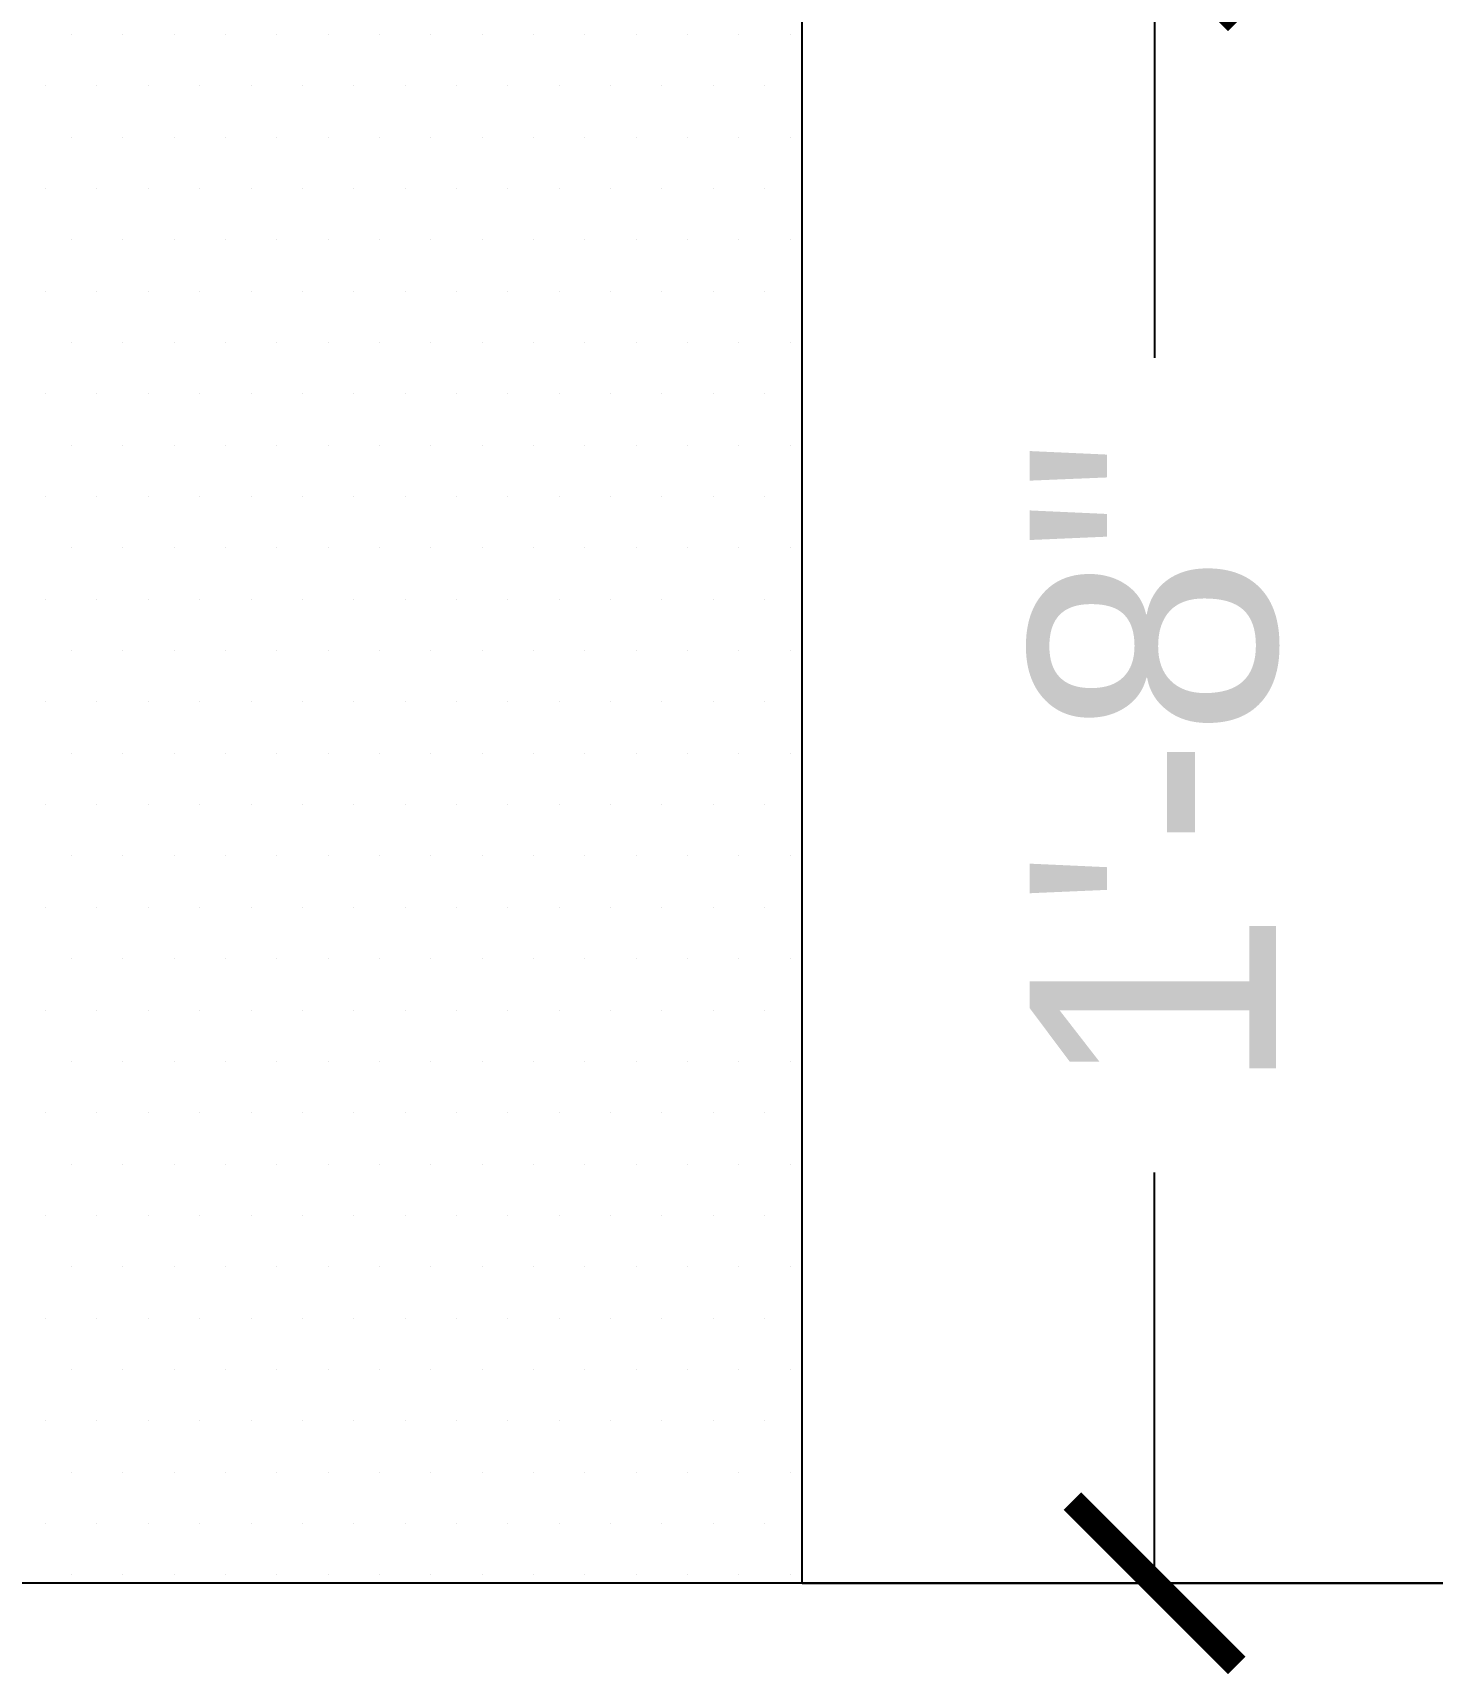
# Model space of a CAD drawing. Extents: x 10753 to 18704, y -5361 to 1140.
# Drawn here: x 15653.12 to 15670.16, y -3559.11 to -3539.13 of the extents above; entities that cross this region are included whole.
import ezdxf

# ---------------------------------------------------------------- set-up
doc = ezdxf.new("R2010")
doc.units = 0
doc.header["$LTSCALE"] = 30
doc.header["$MEASUREMENT"] = 0
doc.header["$PDMODE"] = 3
doc.layers.get('0').update_dxf_attribs({"linetype": 'CONTINUOUS'})
doc.layers.get('DEFPOINTS').update_dxf_attribs({"linetype": 'CONTINUOUS'})
doc.layers.add('WALL', color=2, linetype='CONTINUOUS')
doc.styles.get("Standard").update_dxf_attribs({"font": 'stylu.ttf', "height": 3})
doc.dimstyles.new('D1', dxfattribs={"dimtxt": 6, "dimasz": 5, "dimexe": 1, "dimexo": 2, "dimgap": 1, "dimtad": 1, "dimdec": 4, "dimzin": 3, "dimdsep": 46, "dimlunit": 4, "dimtxsty": 'Standard', "dimcen": 3, "dimclrd": 7, "dimclre": 7, "dimclrt": 2, "dimadec": 0, "dimazin": 0, "dimtfac": 1, "dimtdec": 4, "dimtofl": 0, "dimtmove": 2, "dimatfit": 3, "dimfxl": 1, "dimfrac": 2, "dimtolj": 1, "dimtzin": 1, "dimarcsym": 0})

# ---------------------------------------------------------------- blocks, each defined once
blk = doc.blocks.new('_ArchTick')
at = {"color": 0, "linetype": 'ByBlock', "const_width": 0.15}
blk.add_lwpolyline([(-0.5, -0.5), (0.5, 0.5)], dxfattribs=at)
blk = doc.blocks.new('*D228')
at = {"layer": 'DEFPOINTS', "color": 0, "transparency": 16777216}
for p in [(15662.493, -3538.006), (15663.098, -3558.006), (15666.781, -3558.006)]:
    blk.add_point(p, dxfattribs=at)
at = {"layer": 'WALL', "color": 4, "lineweight": -2, "transparency": 16777216}
for p, q in [((15666.781, -3538.006), (15667.781, -3538.006)), ((15666.781, -3538.006), (15666.781, -3543.089)), ((15666.781, -3558.006), (15666.781, -3553.004)), ((15666.781, -3558.006), (15667.781, -3558.006))]:
    blk.add_line(p, q, dxfattribs=at)
at = {"layer": 'WALL', "color": 4, "lineweight": -2, "transparency": 16777216, "xscale": 2, "yscale": 2, "zscale": 2}
for p, rotation in [((15666.781, -3538.006), 90), ((15666.781, -3558.006), 270)]:
    blk.add_blockref('_ArchTick', p, dxfattribs=dict(at, rotation=rotation))
at = {"layer": 'WALL', "color": 4, "transparency": 16777216, "insert": (15666.781, -3548.047), "char_height": 3, "attachment_point": 5, "rotation": 90}
blk.add_mtext('\\A1;1\'-8"', dxfattribs=at)

msp = doc.modelspace()

# ---------------------------------------------------------------- linework, layer by layer
at = {"layer": 'WALL', "color": 3}
for p, q in [((15662.4925, -3558.00624), (15662.4925, -3436.00624)), ((15662.4925, -3558.00624), (15662.4925, -3538.00624)), ((15653.59363, -3539.15249), (15653.59363, -3539.15249)), ((15654.21863, -3539.15249), (15654.21863, -3539.15249)), ((15654.84363, -3539.15249), (15654.84363, -3539.15249)), ((15655.46863, -3539.15249), (15655.46863, -3539.15249)), ((15656.09363, -3539.15249), (15656.09363, -3539.15249)), ((15656.71863, -3539.15249), (15656.71863, -3539.15249)), ((15657.34363, -3539.15249), (15657.34363, -3539.15249)), ((15657.96863, -3539.15249), (15657.96863, -3539.15249)), ((15658.59363, -3539.15249), (15658.59363, -3539.15249)), ((15659.21863, -3539.15249), (15659.21863, -3539.15249)), ((15659.84363, -3539.15249), (15659.84363, -3539.15249)), ((15660.46863, -3539.15249), (15660.46863, -3539.15249)), ((15661.09363, -3539.15249), (15661.09363, -3539.15249)), ((15661.71863, -3539.15249), (15661.71863, -3539.15249)), ((15662.34363, -3539.15249), (15662.34363, -3539.15249)), ((15653.28113, -3539.77749), (15653.28113, -3539.77749)), ((15653.90613, -3539.77749), (15653.90613, -3539.77749)), ((15654.53113, -3539.77749), (15654.53113, -3539.77749)), ((15655.15613, -3539.77749), (15655.15613, -3539.77749)), ((15655.78113, -3539.77749), (15655.78113, -3539.77749)), ((15656.40613, -3539.77749), (15656.40613, -3539.77749)), ((15657.03113, -3539.77749), (15657.03113, -3539.77749)), ((15657.65613, -3539.77749), (15657.65613, -3539.77749)), ((15658.28113, -3539.77749), (15658.28113, -3539.77749)), ((15658.90613, -3539.77749), (15658.90613, -3539.77749)), ((15659.53113, -3539.77749), (15659.53113, -3539.77749)), ((15660.15613, -3539.77749), (15660.15613, -3539.77749)), ((15660.78113, -3539.77749), (15660.78113, -3539.77749)), ((15661.40613, -3539.77749), (15661.40613, -3539.77749)), ((15662.03113, -3539.77749), (15662.03113, -3539.77749)), ((15653.59363, -3540.40249), (15653.59363, -3540.40249)), ((15654.21863, -3540.40249), (15654.21863, -3540.40249)), ((15654.84363, -3540.40249), (15654.84363, -3540.40249)), ((15655.46863, -3540.40249), (15655.46863, -3540.40249)), ((15656.09363, -3540.40249), (15656.09363, -3540.40249)), ((15656.71863, -3540.40249), (15656.71863, -3540.40249)), ((15657.34363, -3540.40249), (15657.34363, -3540.40249)), ((15657.96863, -3540.40249), (15657.96863, -3540.40249)), ((15658.59363, -3540.40249), (15658.59363, -3540.40249)), ((15659.21863, -3540.40249), (15659.21863, -3540.40249)), ((15659.84363, -3540.40249), (15659.84363, -3540.40249)), ((15660.46863, -3540.40249), (15660.46863, -3540.40249)), ((15661.09363, -3540.40249), (15661.09363, -3540.40249)), ((15661.71863, -3540.40249), (15661.71863, -3540.40249)), ((15662.34363, -3540.40249), (15662.34363, -3540.40249)), ((15653.28113, -3541.02749), (15653.28113, -3541.02749)), ((15653.90613, -3541.02749), (15653.90613, -3541.02749)), ((15654.53113, -3541.02749), (15654.53113, -3541.02749)), ((15655.15613, -3541.02749), (15655.15613, -3541.02749)), ((15655.78113, -3541.02749), (15655.78113, -3541.02749)), ((15656.40613, -3541.02749), (15656.40613, -3541.02749)), ((15657.03113, -3541.02749), (15657.03113, -3541.02749)), ((15657.65613, -3541.02749), (15657.65613, -3541.02749)), ((15658.28113, -3541.02749), (15658.28113, -3541.02749)), ((15658.90613, -3541.02749), (15658.90613, -3541.02749)), ((15659.53113, -3541.02749), (15659.53113, -3541.02749)), ((15660.15613, -3541.02749), (15660.15613, -3541.02749)), ((15660.78113, -3541.02749), (15660.78113, -3541.02749)), ((15661.40613, -3541.02749), (15661.40613, -3541.02749)), ((15662.03113, -3541.02749), (15662.03113, -3541.02749)), ((15653.59363, -3541.65249), (15653.59363, -3541.65249)), ((15654.21863, -3541.65249), (15654.21863, -3541.65249)), ((15654.84363, -3541.65249), (15654.84363, -3541.65249)), ((15655.46863, -3541.65249), (15655.46863, -3541.65249)), ((15656.09363, -3541.65249), (15656.09363, -3541.65249)), ((15656.71863, -3541.65249), (15656.71863, -3541.65249)), ((15657.34363, -3541.65249), (15657.34363, -3541.65249)), ((15657.96863, -3541.65249), (15657.96863, -3541.65249)), ((15658.59363, -3541.65249), (15658.59363, -3541.65249)), ((15659.21863, -3541.65249), (15659.21863, -3541.65249)), ((15659.84363, -3541.65249), (15659.84363, -3541.65249)), ((15660.46863, -3541.65249), (15660.46863, -3541.65249)), ((15661.09363, -3541.65249), (15661.09363, -3541.65249)), ((15661.71863, -3541.65249), (15661.71863, -3541.65249)), ((15662.34363, -3541.65249), (15662.34363, -3541.65249)), ((15653.28113, -3542.27749), (15653.28113, -3542.27749)), ((15653.90613, -3542.27749), (15653.90613, -3542.27749)), ((15654.53113, -3542.27749), (15654.53113, -3542.27749)), ((15655.15613, -3542.27749), (15655.15613, -3542.27749)), ((15655.78113, -3542.27749), (15655.78113, -3542.27749)), ((15656.40613, -3542.27749), (15656.40613, -3542.27749)), ((15657.03113, -3542.27749), (15657.03113, -3542.27749)), ((15657.65613, -3542.27749), (15657.65613, -3542.27749)), ((15658.28113, -3542.27749), (15658.28113, -3542.27749)), ((15658.90613, -3542.27749), (15658.90613, -3542.27749)), ((15659.53113, -3542.27749), (15659.53113, -3542.27749)), ((15660.15613, -3542.27749), (15660.15613, -3542.27749)), ((15660.78113, -3542.27749), (15660.78113, -3542.27749)), ((15661.40613, -3542.27749), (15661.40613, -3542.27749)), ((15662.03113, -3542.27749), (15662.03113, -3542.27749)), ((15653.59363, -3542.90249), (15653.59363, -3542.90249)), ((15654.21863, -3542.90249), (15654.21863, -3542.90249)), ((15654.84363, -3542.90249), (15654.84363, -3542.90249)), ((15655.46863, -3542.90249), (15655.46863, -3542.90249)), ((15656.09363, -3542.90249), (15656.09363, -3542.90249)), ((15656.71863, -3542.90249), (15656.71863, -3542.90249)), ((15657.34363, -3542.90249), (15657.34363, -3542.90249)), ((15657.96863, -3542.90249), (15657.96863, -3542.90249)), ((15658.59363, -3542.90249), (15658.59363, -3542.90249)), ((15659.21863, -3542.90249), (15659.21863, -3542.90249)), ((15659.84363, -3542.90249), (15659.84363, -3542.90249)), ((15660.46863, -3542.90249), (15660.46863, -3542.90249)), ((15661.09363, -3542.90249), (15661.09363, -3542.90249)), ((15661.71863, -3542.90249), (15661.71863, -3542.90249)), ((15662.34363, -3542.90249), (15662.34363, -3542.90249)), ((15653.28113, -3543.52749), (15653.28113, -3543.52749)), ((15653.90613, -3543.52749), (15653.90613, -3543.52749)), ((15654.53113, -3543.52749), (15654.53113, -3543.52749)), ((15655.15613, -3543.52749), (15655.15613, -3543.52749)), ((15655.78113, -3543.52749), (15655.78113, -3543.52749)), ((15656.40613, -3543.52749), (15656.40613, -3543.52749)), ((15657.03113, -3543.52749), (15657.03113, -3543.52749)), ((15657.65613, -3543.52749), (15657.65613, -3543.52749)), ((15658.28113, -3543.52749), (15658.28113, -3543.52749)), ((15658.90613, -3543.52749), (15658.90613, -3543.52749)), ((15659.53113, -3543.52749), (15659.53113, -3543.52749)), ((15660.15613, -3543.52749), (15660.15613, -3543.52749)), ((15660.78113, -3543.52749), (15660.78113, -3543.52749)), ((15661.40613, -3543.52749), (15661.40613, -3543.52749)), ((15662.03113, -3543.52749), (15662.03113, -3543.52749)), ((15653.59363, -3544.15249), (15653.59363, -3544.15249)), ((15654.21863, -3544.15249), (15654.21863, -3544.15249)), ((15654.84363, -3544.15249), (15654.84363, -3544.15249)), ((15655.46863, -3544.15249), (15655.46863, -3544.15249)), ((15656.09363, -3544.15249), (15656.09363, -3544.15249)), ((15656.71863, -3544.15249), (15656.71863, -3544.15249)), ((15657.34363, -3544.15249), (15657.34363, -3544.15249)), ((15657.96863, -3544.15249), (15657.96863, -3544.15249)), ((15658.59363, -3544.15249), (15658.59363, -3544.15249)), ((15659.21863, -3544.15249), (15659.21863, -3544.15249)), ((15659.84363, -3544.15249), (15659.84363, -3544.15249)), ((15660.46863, -3544.15249), (15660.46863, -3544.15249)), ((15661.09363, -3544.15249), (15661.09363, -3544.15249)), ((15661.71863, -3544.15249), (15661.71863, -3544.15249)), ((15662.34363, -3544.15249), (15662.34363, -3544.15249)), ((15653.28113, -3544.77749), (15653.28113, -3544.77749)), ((15653.90613, -3544.77749), (15653.90613, -3544.77749)), ((15654.53113, -3544.77749), (15654.53113, -3544.77749)), ((15655.15613, -3544.77749), (15655.15613, -3544.77749)), ((15655.78113, -3544.77749), (15655.78113, -3544.77749)), ((15656.40613, -3544.77749), (15656.40613, -3544.77749)), ((15657.03113, -3544.77749), (15657.03113, -3544.77749)), ((15657.65613, -3544.77749), (15657.65613, -3544.77749)), ((15658.28113, -3544.77749), (15658.28113, -3544.77749)), ((15658.90613, -3544.77749), (15658.90613, -3544.77749)), ((15659.53113, -3544.77749), (15659.53113, -3544.77749)), ((15660.15613, -3544.77749), (15660.15613, -3544.77749)), ((15660.78113, -3544.77749), (15660.78113, -3544.77749)), ((15661.40613, -3544.77749), (15661.40613, -3544.77749)), ((15662.03113, -3544.77749), (15662.03113, -3544.77749)), ((15653.59363, -3545.40249), (15653.59363, -3545.40249)), ((15654.21863, -3545.40249), (15654.21863, -3545.40249)), ((15654.84363, -3545.40249), (15654.84363, -3545.40249)), ((15655.46863, -3545.40249), (15655.46863, -3545.40249)), ((15656.09363, -3545.40249), (15656.09363, -3545.40249)), ((15656.71863, -3545.40249), (15656.71863, -3545.40249)), ((15657.34363, -3545.40249), (15657.34363, -3545.40249)), ((15657.96863, -3545.40249), (15657.96863, -3545.40249)), ((15658.59363, -3545.40249), (15658.59363, -3545.40249)), ((15659.21863, -3545.40249), (15659.21863, -3545.40249)), ((15659.84363, -3545.40249), (15659.84363, -3545.40249)), ((15660.46863, -3545.40249), (15660.46863, -3545.40249)), ((15661.09363, -3545.40249), (15661.09363, -3545.40249)), ((15661.71863, -3545.40249), (15661.71863, -3545.40249)), ((15662.34363, -3545.40249), (15662.34363, -3545.40249)), ((15653.28113, -3546.02749), (15653.28113, -3546.02749)), ((15653.90613, -3546.02749), (15653.90613, -3546.02749)), ((15654.53113, -3546.02749), (15654.53113, -3546.02749)), ((15655.15613, -3546.02749), (15655.15613, -3546.02749)), ((15655.78113, -3546.02749), (15655.78113, -3546.02749)), ((15656.40613, -3546.02749), (15656.40613, -3546.02749)), ((15657.03113, -3546.02749), (15657.03113, -3546.02749)), ((15657.65613, -3546.02749), (15657.65613, -3546.02749)), ((15658.28113, -3546.02749), (15658.28113, -3546.02749)), ((15658.90613, -3546.02749), (15658.90613, -3546.02749)), ((15659.53113, -3546.02749), (15659.53113, -3546.02749)), ((15660.15613, -3546.02749), (15660.15613, -3546.02749)), ((15660.78113, -3546.02749), (15660.78113, -3546.02749)), ((15661.40613, -3546.02749), (15661.40613, -3546.02749)), ((15662.03113, -3546.02749), (15662.03113, -3546.02749)), ((15653.59363, -3546.65249), (15653.59363, -3546.65249)), ((15654.21863, -3546.65249), (15654.21863, -3546.65249)), ((15654.84363, -3546.65249), (15654.84363, -3546.65249)), ((15655.46863, -3546.65249), (15655.46863, -3546.65249)), ((15656.09363, -3546.65249), (15656.09363, -3546.65249)), ((15656.71863, -3546.65249), (15656.71863, -3546.65249)), ((15657.34363, -3546.65249), (15657.34363, -3546.65249)), ((15657.96863, -3546.65249), (15657.96863, -3546.65249)), ((15658.59363, -3546.65249), (15658.59363, -3546.65249)), ((15659.21863, -3546.65249), (15659.21863, -3546.65249)), ((15659.84363, -3546.65249), (15659.84363, -3546.65249)), ((15660.46863, -3546.65249), (15660.46863, -3546.65249)), ((15661.09363, -3546.65249), (15661.09363, -3546.65249)), ((15661.71863, -3546.65249), (15661.71863, -3546.65249)), ((15662.34363, -3546.65249), (15662.34363, -3546.65249)), ((15653.28113, -3547.27749), (15653.28113, -3547.27749)), ((15653.90613, -3547.27749), (15653.90613, -3547.27749)), ((15654.53113, -3547.27749), (15654.53113, -3547.27749)), ((15655.15613, -3547.27749), (15655.15613, -3547.27749)), ((15655.78113, -3547.27749), (15655.78113, -3547.27749)), ((15656.40613, -3547.27749), (15656.40613, -3547.27749)), ((15657.03113, -3547.27749), (15657.03113, -3547.27749)), ((15657.65613, -3547.27749), (15657.65613, -3547.27749)), ((15658.28113, -3547.27749), (15658.28113, -3547.27749)), ((15658.90613, -3547.27749), (15658.90613, -3547.27749)), ((15659.53113, -3547.27749), (15659.53113, -3547.27749)), ((15660.15613, -3547.27749), (15660.15613, -3547.27749)), ((15660.78113, -3547.27749), (15660.78113, -3547.27749)), ((15661.40613, -3547.27749), (15661.40613, -3547.27749)), ((15662.03113, -3547.27749), (15662.03113, -3547.27749)), ((15653.59363, -3547.90249), (15653.59363, -3547.90249)), ((15654.21863, -3547.90249), (15654.21863, -3547.90249)), ((15654.84363, -3547.90249), (15654.84363, -3547.90249)), ((15655.46863, -3547.90249), (15655.46863, -3547.90249)), ((15656.09363, -3547.90249), (15656.09363, -3547.90249)), ((15656.71863, -3547.90249), (15656.71863, -3547.90249)), ((15657.34363, -3547.90249), (15657.34363, -3547.90249)), ((15657.96863, -3547.90249), (15657.96863, -3547.90249)), ((15658.59363, -3547.90249), (15658.59363, -3547.90249)), ((15659.21863, -3547.90249), (15659.21863, -3547.90249)), ((15659.84363, -3547.90249), (15659.84363, -3547.90249)), ((15660.46863, -3547.90249), (15660.46863, -3547.90249)), ((15661.09363, -3547.90249), (15661.09363, -3547.90249)), ((15661.71863, -3547.90249), (15661.71863, -3547.90249)), ((15662.34363, -3547.90249), (15662.34363, -3547.90249)), ((15653.28113, -3548.52749), (15653.28113, -3548.52749)), ((15653.90613, -3548.52749), (15653.90613, -3548.52749)), ((15654.53113, -3548.52749), (15654.53113, -3548.52749)), ((15655.15613, -3548.52749), (15655.15613, -3548.52749)), ((15655.78113, -3548.52749), (15655.78113, -3548.52749)), ((15656.40613, -3548.52749), (15656.40613, -3548.52749)), ((15657.03113, -3548.52749), (15657.03113, -3548.52749)), ((15657.65613, -3548.52749), (15657.65613, -3548.52749)), ((15658.28113, -3548.52749), (15658.28113, -3548.52749)), ((15658.90613, -3548.52749), (15658.90613, -3548.52749)), ((15659.53113, -3548.52749), (15659.53113, -3548.52749)), ((15660.15613, -3548.52749), (15660.15613, -3548.52749)), ((15660.78113, -3548.52749), (15660.78113, -3548.52749)), ((15661.40613, -3548.52749), (15661.40613, -3548.52749)), ((15662.03113, -3548.52749), (15662.03113, -3548.52749)), ((15653.59363, -3549.15249), (15653.59363, -3549.15249)), ((15654.21863, -3549.15249), (15654.21863, -3549.15249)), ((15654.84363, -3549.15249), (15654.84363, -3549.15249)), ((15655.46863, -3549.15249), (15655.46863, -3549.15249)), ((15656.09363, -3549.15249), (15656.09363, -3549.15249)), ((15656.71863, -3549.15249), (15656.71863, -3549.15249)), ((15657.34363, -3549.15249), (15657.34363, -3549.15249)), ((15657.96863, -3549.15249), (15657.96863, -3549.15249)), ((15658.59363, -3549.15249), (15658.59363, -3549.15249)), ((15659.21863, -3549.15249), (15659.21863, -3549.15249)), ((15659.84363, -3549.15249), (15659.84363, -3549.15249)), ((15660.46863, -3549.15249), (15660.46863, -3549.15249)), ((15661.09363, -3549.15249), (15661.09363, -3549.15249)), ((15661.71863, -3549.15249), (15661.71863, -3549.15249)), ((15662.34363, -3549.15249), (15662.34363, -3549.15249)), ((15653.28113, -3549.77749), (15653.28113, -3549.77749)), ((15653.90613, -3549.77749), (15653.90613, -3549.77749)), ((15654.53113, -3549.77749), (15654.53113, -3549.77749)), ((15655.15613, -3549.77749), (15655.15613, -3549.77749)), ((15655.78113, -3549.77749), (15655.78113, -3549.77749)), ((15656.40613, -3549.77749), (15656.40613, -3549.77749)), ((15657.03113, -3549.77749), (15657.03113, -3549.77749)), ((15657.65613, -3549.77749), (15657.65613, -3549.77749)), ((15658.28113, -3549.77749), (15658.28113, -3549.77749)), ((15658.90613, -3549.77749), (15658.90613, -3549.77749)), ((15659.53113, -3549.77749), (15659.53113, -3549.77749)), ((15660.15613, -3549.77749), (15660.15613, -3549.77749)), ((15660.78113, -3549.77749), (15660.78113, -3549.77749)), ((15661.40613, -3549.77749), (15661.40613, -3549.77749)), ((15662.03113, -3549.77749), (15662.03113, -3549.77749)), ((15653.59363, -3550.40249), (15653.59363, -3550.40249)), ((15654.21863, -3550.40249), (15654.21863, -3550.40249)), ((15654.84363, -3550.40249), (15654.84363, -3550.40249)), ((15655.46863, -3550.40249), (15655.46863, -3550.40249)), ((15656.09363, -3550.40249), (15656.09363, -3550.40249)), ((15656.71863, -3550.40249), (15656.71863, -3550.40249)), ((15657.34363, -3550.40249), (15657.34363, -3550.40249)), ((15657.96863, -3550.40249), (15657.96863, -3550.40249)), ((15658.59363, -3550.40249), (15658.59363, -3550.40249)), ((15659.21863, -3550.40249), (15659.21863, -3550.40249)), ((15659.84363, -3550.40249), (15659.84363, -3550.40249)), ((15660.46863, -3550.40249), (15660.46863, -3550.40249)), ((15661.09363, -3550.40249), (15661.09363, -3550.40249)), ((15661.71863, -3550.40249), (15661.71863, -3550.40249)), ((15662.34363, -3550.40249), (15662.34363, -3550.40249)), ((15653.28113, -3551.02749), (15653.28113, -3551.02749)), ((15653.90613, -3551.02749), (15653.90613, -3551.02749)), ((15654.53113, -3551.02749), (15654.53113, -3551.02749)), ((15655.15613, -3551.02749), (15655.15613, -3551.02749)), ((15655.78113, -3551.02749), (15655.78113, -3551.02749)), ((15656.40613, -3551.02749), (15656.40613, -3551.02749)), ((15657.03113, -3551.02749), (15657.03113, -3551.02749)), ((15657.65613, -3551.02749), (15657.65613, -3551.02749)), ((15658.28113, -3551.02749), (15658.28113, -3551.02749)), ((15658.90613, -3551.02749), (15658.90613, -3551.02749)), ((15659.53113, -3551.02749), (15659.53113, -3551.02749)), ((15660.15613, -3551.02749), (15660.15613, -3551.02749)), ((15660.78113, -3551.02749), (15660.78113, -3551.02749)), ((15661.40613, -3551.02749), (15661.40613, -3551.02749)), ((15662.03113, -3551.02749), (15662.03113, -3551.02749)), ((15653.59363, -3551.65249), (15653.59363, -3551.65249)), ((15654.21863, -3551.65249), (15654.21863, -3551.65249)), ((15654.84363, -3551.65249), (15654.84363, -3551.65249)), ((15655.46863, -3551.65249), (15655.46863, -3551.65249)), ((15656.09363, -3551.65249), (15656.09363, -3551.65249)), ((15656.71863, -3551.65249), (15656.71863, -3551.65249)), ((15657.34363, -3551.65249), (15657.34363, -3551.65249)), ((15657.96863, -3551.65249), (15657.96863, -3551.65249)), ((15658.59363, -3551.65249), (15658.59363, -3551.65249)), ((15659.21863, -3551.65249), (15659.21863, -3551.65249)), ((15659.84363, -3551.65249), (15659.84363, -3551.65249)), ((15660.46863, -3551.65249), (15660.46863, -3551.65249)), ((15661.09363, -3551.65249), (15661.09363, -3551.65249)), ((15661.71863, -3551.65249), (15661.71863, -3551.65249)), ((15662.34363, -3551.65249), (15662.34363, -3551.65249)), ((15653.28113, -3552.27749), (15653.28113, -3552.27749)), ((15653.90613, -3552.27749), (15653.90613, -3552.27749)), ((15654.53113, -3552.27749), (15654.53113, -3552.27749)), ((15655.15613, -3552.27749), (15655.15613, -3552.27749)), ((15655.78113, -3552.27749), (15655.78113, -3552.27749)), ((15656.40613, -3552.27749), (15656.40613, -3552.27749)), ((15657.03113, -3552.27749), (15657.03113, -3552.27749)), ((15657.65613, -3552.27749), (15657.65613, -3552.27749)), ((15658.28113, -3552.27749), (15658.28113, -3552.27749)), ((15658.90613, -3552.27749), (15658.90613, -3552.27749)), ((15659.53113, -3552.27749), (15659.53113, -3552.27749)), ((15660.15613, -3552.27749), (15660.15613, -3552.27749)), ((15660.78113, -3552.27749), (15660.78113, -3552.27749)), ((15661.40613, -3552.27749), (15661.40613, -3552.27749)), ((15662.03113, -3552.27749), (15662.03113, -3552.27749)), ((15653.59363, -3552.90249), (15653.59363, -3552.90249)), ((15654.21863, -3552.90249), (15654.21863, -3552.90249)), ((15654.84363, -3552.90249), (15654.84363, -3552.90249)), ((15655.46863, -3552.90249), (15655.46863, -3552.90249)), ((15656.09363, -3552.90249), (15656.09363, -3552.90249)), ((15656.71863, -3552.90249), (15656.71863, -3552.90249)), ((15657.34363, -3552.90249), (15657.34363, -3552.90249)), ((15657.96863, -3552.90249), (15657.96863, -3552.90249)), ((15658.59363, -3552.90249), (15658.59363, -3552.90249)), ((15659.21863, -3552.90249), (15659.21863, -3552.90249)), ((15659.84363, -3552.90249), (15659.84363, -3552.90249)), ((15660.46863, -3552.90249), (15660.46863, -3552.90249)), ((15661.09363, -3552.90249), (15661.09363, -3552.90249)), ((15661.71863, -3552.90249), (15661.71863, -3552.90249)), ((15662.34363, -3552.90249), (15662.34363, -3552.90249)), ((15653.28113, -3553.52749), (15653.28113, -3553.52749)), ((15653.90613, -3553.52749), (15653.90613, -3553.52749)), ((15654.53113, -3553.52749), (15654.53113, -3553.52749)), ((15655.15613, -3553.52749), (15655.15613, -3553.52749)), ((15655.78113, -3553.52749), (15655.78113, -3553.52749)), ((15656.40613, -3553.52749), (15656.40613, -3553.52749)), ((15657.03113, -3553.52749), (15657.03113, -3553.52749)), ((15657.65613, -3553.52749), (15657.65613, -3553.52749)), ((15658.28113, -3553.52749), (15658.28113, -3553.52749)), ((15658.90613, -3553.52749), (15658.90613, -3553.52749)), ((15659.53113, -3553.52749), (15659.53113, -3553.52749)), ((15660.15613, -3553.52749), (15660.15613, -3553.52749)), ((15660.78113, -3553.52749), (15660.78113, -3553.52749)), ((15661.40613, -3553.52749), (15661.40613, -3553.52749)), ((15662.03113, -3553.52749), (15662.03113, -3553.52749)), ((15653.59363, -3554.15249), (15653.59363, -3554.15249)), ((15654.21863, -3554.15249), (15654.21863, -3554.15249)), ((15654.84363, -3554.15249), (15654.84363, -3554.15249)), ((15655.46863, -3554.15249), (15655.46863, -3554.15249)), ((15656.09363, -3554.15249), (15656.09363, -3554.15249)), ((15656.71863, -3554.15249), (15656.71863, -3554.15249)), ((15657.34363, -3554.15249), (15657.34363, -3554.15249)), ((15657.96863, -3554.15249), (15657.96863, -3554.15249)), ((15658.59363, -3554.15249), (15658.59363, -3554.15249)), ((15659.21863, -3554.15249), (15659.21863, -3554.15249)), ((15659.84363, -3554.15249), (15659.84363, -3554.15249)), ((15660.46863, -3554.15249), (15660.46863, -3554.15249)), ((15661.09363, -3554.15249), (15661.09363, -3554.15249)), ((15661.71863, -3554.15249), (15661.71863, -3554.15249)), ((15662.34363, -3554.15249), (15662.34363, -3554.15249)), ((15653.28113, -3554.77749), (15653.28113, -3554.77749)), ((15653.90613, -3554.77749), (15653.90613, -3554.77749)), ((15654.53113, -3554.77749), (15654.53113, -3554.77749)), ((15655.15613, -3554.77749), (15655.15613, -3554.77749)), ((15655.78113, -3554.77749), (15655.78113, -3554.77749)), ((15656.40613, -3554.77749), (15656.40613, -3554.77749)), ((15657.03113, -3554.77749), (15657.03113, -3554.77749)), ((15657.65613, -3554.77749), (15657.65613, -3554.77749)), ((15658.28113, -3554.77749), (15658.28113, -3554.77749)), ((15658.90613, -3554.77749), (15658.90613, -3554.77749)), ((15659.53113, -3554.77749), (15659.53113, -3554.77749)), ((15660.15613, -3554.77749), (15660.15613, -3554.77749)), ((15660.78113, -3554.77749), (15660.78113, -3554.77749)), ((15661.40613, -3554.77749), (15661.40613, -3554.77749)), ((15662.03113, -3554.77749), (15662.03113, -3554.77749)), ((15653.59363, -3555.40249), (15653.59363, -3555.40249)), ((15654.21863, -3555.40249), (15654.21863, -3555.40249)), ((15654.84363, -3555.40249), (15654.84363, -3555.40249)), ((15655.46863, -3555.40249), (15655.46863, -3555.40249)), ((15656.09363, -3555.40249), (15656.09363, -3555.40249)), ((15656.71863, -3555.40249), (15656.71863, -3555.40249)), ((15657.34363, -3555.40249), (15657.34363, -3555.40249)), ((15657.96863, -3555.40249), (15657.96863, -3555.40249)), ((15658.59363, -3555.40249), (15658.59363, -3555.40249)), ((15659.21863, -3555.40249), (15659.21863, -3555.40249)), ((15659.84363, -3555.40249), (15659.84363, -3555.40249)), ((15660.46863, -3555.40249), (15660.46863, -3555.40249)), ((15661.09363, -3555.40249), (15661.09363, -3555.40249)), ((15661.71863, -3555.40249), (15661.71863, -3555.40249)), ((15662.34363, -3555.40249), (15662.34363, -3555.40249)), ((15653.28113, -3556.02749), (15653.28113, -3556.02749)), ((15653.90613, -3556.02749), (15653.90613, -3556.02749)), ((15654.53113, -3556.02749), (15654.53113, -3556.02749)), ((15655.15613, -3556.02749), (15655.15613, -3556.02749)), ((15655.78113, -3556.02749), (15655.78113, -3556.02749)), ((15656.40613, -3556.02749), (15656.40613, -3556.02749)), ((15657.03113, -3556.02749), (15657.03113, -3556.02749)), ((15657.65613, -3556.02749), (15657.65613, -3556.02749)), ((15658.28113, -3556.02749), (15658.28113, -3556.02749)), ((15658.90613, -3556.02749), (15658.90613, -3556.02749)), ((15659.53113, -3556.02749), (15659.53113, -3556.02749)), ((15660.15613, -3556.02749), (15660.15613, -3556.02749)), ((15660.78113, -3556.02749), (15660.78113, -3556.02749)), ((15661.40613, -3556.02749), (15661.40613, -3556.02749)), ((15662.03113, -3556.02749), (15662.03113, -3556.02749)), ((15653.59363, -3556.65249), (15653.59363, -3556.65249)), ((15654.21863, -3556.65249), (15654.21863, -3556.65249)), ((15654.84363, -3556.65249), (15654.84363, -3556.65249)), ((15655.46863, -3556.65249), (15655.46863, -3556.65249)), ((15656.09363, -3556.65249), (15656.09363, -3556.65249)), ((15656.71863, -3556.65249), (15656.71863, -3556.65249)), ((15657.34363, -3556.65249), (15657.34363, -3556.65249)), ((15657.96863, -3556.65249), (15657.96863, -3556.65249)), ((15658.59363, -3556.65249), (15658.59363, -3556.65249)), ((15659.21863, -3556.65249), (15659.21863, -3556.65249)), ((15659.84363, -3556.65249), (15659.84363, -3556.65249)), ((15660.46863, -3556.65249), (15660.46863, -3556.65249)), ((15661.09363, -3556.65249), (15661.09363, -3556.65249)), ((15661.71863, -3556.65249), (15661.71863, -3556.65249)), ((15662.34363, -3556.65249), (15662.34363, -3556.65249)), ((15653.28113, -3557.27749), (15653.28113, -3557.27749)), ((15653.90613, -3557.27749), (15653.90613, -3557.27749)), ((15654.53113, -3557.27749), (15654.53113, -3557.27749)), ((15655.15613, -3557.27749), (15655.15613, -3557.27749)), ((15655.78113, -3557.27749), (15655.78113, -3557.27749)), ((15656.40613, -3557.27749), (15656.40613, -3557.27749)), ((15657.03113, -3557.27749), (15657.03113, -3557.27749)), ((15657.65613, -3557.27749), (15657.65613, -3557.27749)), ((15658.28113, -3557.27749), (15658.28113, -3557.27749)), ((15658.90613, -3557.27749), (15658.90613, -3557.27749)), ((15659.53113, -3557.27749), (15659.53113, -3557.27749)), ((15660.15613, -3557.27749), (15660.15613, -3557.27749)), ((15660.78113, -3557.27749), (15660.78113, -3557.27749)), ((15661.40613, -3557.27749), (15661.40613, -3557.27749)), ((15662.03113, -3557.27749), (15662.03113, -3557.27749)), ((15653.59363, -3557.90249), (15653.59363, -3557.90249)), ((15654.21863, -3557.90249), (15654.21863, -3557.90249)), ((15654.84363, -3557.90249), (15654.84363, -3557.90249)), ((15655.46863, -3557.90249), (15655.46863, -3557.90249)), ((15656.09363, -3557.90249), (15656.09363, -3557.90249)), ((15656.71863, -3557.90249), (15656.71863, -3557.90249)), ((15657.34363, -3557.90249), (15657.34363, -3557.90249)), ((15657.96863, -3557.90249), (15657.96863, -3557.90249)), ((15658.59363, -3557.90249), (15658.59363, -3557.90249)), ((15659.21863, -3557.90249), (15659.21863, -3557.90249)), ((15659.84363, -3557.90249), (15659.84363, -3557.90249)), ((15660.46863, -3557.90249), (15660.46863, -3557.90249)), ((15661.09363, -3557.90249), (15661.09363, -3557.90249)), ((15661.71863, -3557.90249), (15661.71863, -3557.90249)), ((15662.34363, -3557.90249), (15662.34363, -3557.90249)), ((15662.4925, -3558.00624), (15760.39897, -3558.00624))]:
    msp.add_line(p, q, dxfattribs=at)
at = {"layer": 'WALL', "color": 9}
msp.add_line((15671.72044, -3558.00624), (15555.00808, -3558.00624), dxfattribs=at)

# ---------------------------------------------------------------- dimensions: what is measured, and where the dimension line sits
at = {"layer": 'WALL', "color": 3}
dim = msp.add_linear_dim(base=(15666.78133, -3558.00624), p1=(15662.4925, -3538.00624), p2=(15663.09769, -3558.00624), angle=90, dimstyle='D1', override={"dimtxt": 3, "dimasz": 2, "dimexo": 9, "dimblk": 'ArchTick', "dimclrd": 4, "dimclre": 4, "dimclrt": 4, "dimldrblk": 'ArchTick', "dimfxlon": 1}, dxfattribs=at)
dim.commit()
dim.dimension.update_dxf_attribs({"geometry": '*D228', "text_midpoint": (15666.78133, -3548.04653), "dimtype": 160})

doc.saveas('drawing.dxf')
